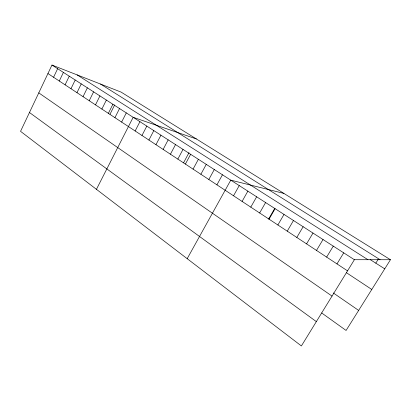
<?xml version="1.0" encoding="UTF-8"?>
<svg xmlns="http://www.w3.org/2000/svg" width="411" height="411" viewBox="0 0 411 411"><rect width="100%" height="100%" fill="white"/><g stroke="black" fill="none" stroke-linecap="round" stroke-linejoin="round"><path stroke-width="0.62" d="M390.45 259.731L121.106 92.105L51.966 65.046L20.55 131.33L301.391 345.954L354.39 259.716L390.45 259.731L346.083 330.449L321.71 312.982M53.569 77.258L57.643 68.704M59.282 81.024L63.407 72.413M65.087 84.846L69.259 76.179M70.98 88.725L75.203 80.006M76.97 92.67L81.239 83.89M83.048 96.672L87.373 87.841M89.223 100.741L93.6 91.848M95.501 104.872L99.93 95.922M101.877 109.074L106.362 100.063M108.355 113.338L112.897 104.271M110.014 114.232L114.7 104.887M114.941 117.674L119.539 108.545M121.635 122.082L126.295 112.891M96.441 189.327L133.159 117.31L196.34 138.928M135.152 130.986L139.93 121.671M141.975 135.481L146.819 126.1M148.916 140.048L153.817 130.606M155.964 144.693L160.932 135.188M163.136 149.419L168.171 139.848M170.431 154.223L175.528 144.585M177.845 159.103L183.013 149.404M183.537 162.848L188.993 152.661M185.392 164.076L190.632 154.305M193.067 169.132L198.379 159.293M200.881 174.274L206.26 164.364M208.829 179.509L214.285 169.532M216.921 184.837L222.454 174.788M187.195 258.683L230.771 180.141L283.888 193.411M233.546 195.785L239.238 185.592M242.084 201.411L247.864 191.146M250.782 207.139L256.649 196.797M259.644 212.975L265.598 202.561M268.676 218.924L274.718 208.428M268.974 219.315L275.067 208.731M277.877 224.981L284.011 214.408M287.253 231.157L293.48 220.507M296.814 237.455L303.138 226.723M306.56 243.872L312.987 233.063M316.501 250.422L323.031 239.526M326.642 257.096L333.275 246.122M336.984 263.908L343.724 252.847M375.808 263.163L378.125 259.439M100.515 84.05L380.118 259.726M370.121 259.557L384.742 268.83M77.124 74.894L367.973 259.721M51.966 65.046L354.39 259.716M47.938 73.548L347.542 270.859M346.452 272.719L371.796 289.467M333.285 292.94L358.649 310.418M38.778 92.865L332.031 296.095M29.469 112.511L316.347 321.623"/></g></svg>
